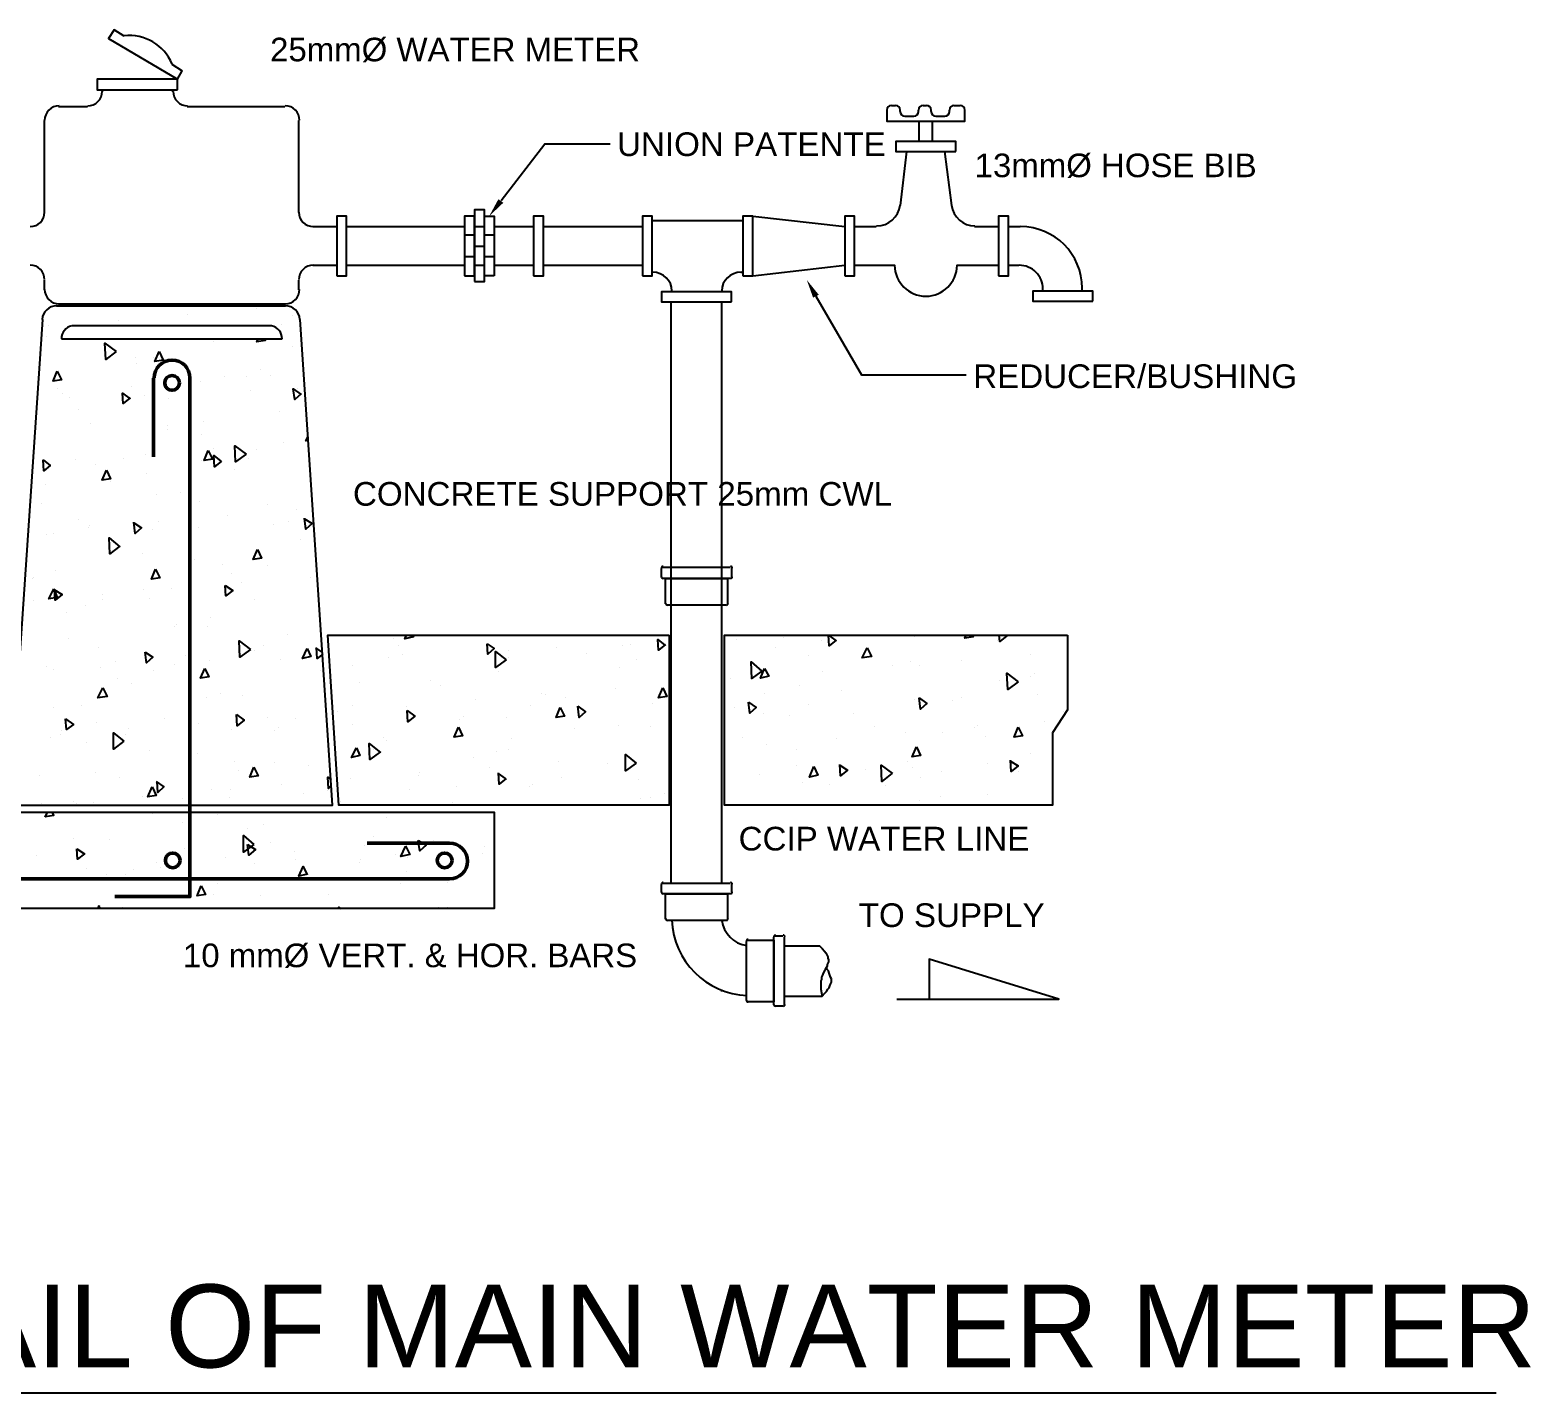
# Model space of a CAD drawing. Header units: millimetres. Extents: x 2391 to 3323, y 1596 to 2537.
# Drawn here: x 3070.62 to 3101.56, y 1754.37 to 1782.47 of the extents above; entities that cross this region are included whole.
import ezdxf

# ---------------------------------------------------------------- set-up
doc = ezdxf.new("R2010")
doc.units = ezdxf.units.MM
for name, color, linetype in [('Concrete slab piping', 201, 'Continuous'), ('LETTERS', 150, 'Continuous'), ('OUTLINE', 7, 'Continuous'), ('PIPE LINE', 7, 'Continuous'), ('PIPES', 20, 'Continuous'), ('REINF. BARS', 7, 'Continuous'), ('TEXT', 130, 'Continuous')]:
    doc.layers.add(name, color=color, linetype=linetype)
doc.layers.add('HATCHES', color=7, linetype='Continuous', true_color=0xe6ac00)
doc.styles.add('PDF Arial', font='arial.ttf')
doc.styles.add('PDF Swis721 BT', font='swiss.ttf')

msp = doc.modelspace()

# ---------------------------------------------------------------- linework, layer by layer
at = {"layer": 'Concrete slab piping', "lineweight": 25}
for points in [[(3071.167, 1776.781), (3075.887, 1776.781)], [(3075.294, 1776.723), (3075.294, 1776.723)], [(3070.878, 1776.505), (3070.197, 1766.486), (3076.857, 1766.486), (3076.191, 1776.505)], [(3073.86, 1776.607), (3073.86, 1776.607)]]:
    msp.add_lwpolyline(points, dxfattribs=at)
for points in [[(3083.793, 1769.99), (3083.793, 1766.486), (3076.988, 1766.486), (3076.756, 1769.99)], [(3092.002, 1769.99), (3092.002, 1768.455), (3091.698, 1767.977), (3091.698, 1766.486), (3084.937, 1766.486), (3084.937, 1769.99)], [(3066.867, 1766.341), (3080.188, 1766.341), (3080.188, 1764.358), (3066.867, 1764.358)]]:
    msp.add_lwpolyline(points, close=True, dxfattribs=at)
for centre, start, end in [((3071.167, 1776.484), 89.9997, 176.1595), ((3075.887, 1776.484), 3.8405, 90.0003)]:
    msp.add_arc(centre, 0.297, start, end, dxfattribs=at)
at = {"layer": 'HATCHES', "lineweight": 25}
for points in [[(3072.441, 1776.491), (3072.441, 1776.491)], [(3076.032, 1776.592), (3076.032, 1776.592)], [(3076.191, 1776.477), (3076.191, 1776.477)], [(3070.964, 1776.144), (3070.964, 1776.144)], [(3071.008, 1776.375), (3071.008, 1776.375)], [(3073.991, 1776.39), (3073.991, 1776.39)], [(3075.8, 1776.39), (3075.8, 1776.39)], [(3074.41, 1776.057), (3074.41, 1776.057)], [(3075.467, 1776.1), (3075.467, 1776.071), (3075.294, 1776.042), (3075.323, 1776.1)], [(3076.032, 1775.941), (3076.032, 1775.941)], [(3072.789, 1775.724), (3072.789, 1775.724)], [(3072.818, 1775.593), (3072.818, 1775.593)], [(3073.165, 1775.709), (3073.165, 1775.709)], [(3074.135, 1775.231), (3074.135, 1775.231)], [(3074.628, 1775.318), (3074.628, 1775.318)], [(3075.091, 1775.333), (3075.091, 1775.333)], [(3075.366, 1775.477), (3075.366, 1775.477)], [(3075.569, 1775.347), (3075.569, 1775.347)], [(3071.196, 1775.087), (3071.196, 1775.087)], [(3071.283, 1774.985), (3071.283, 1774.985)], [(3071.442, 1774.884), (3071.442, 1774.884)], [(3072.687, 1774.884), (3072.543, 1774.768), (3072.528, 1774.985), (3072.687, 1774.869)], [(3072.716, 1775.116), (3072.716, 1775.116)], [(3072.977, 1774.942), (3072.977, 1774.942)], [(3073.484, 1774.869), (3073.484, 1774.869)], [(3075.163, 1775.043), (3075.163, 1775.043)], [(3076.206, 1774.971), (3076.076, 1774.855), (3076.047, 1775.072), (3076.206, 1774.956)], [(3076.133, 1775.087), (3076.133, 1775.087)], [(3071.616, 1774.652), (3071.616, 1774.652)], [(3075.771, 1774.609), (3075.771, 1774.609)], [(3071.877, 1774.363), (3071.877, 1774.363)], [(3073.455, 1774.319), (3073.455, 1774.319)], [(3074.193, 1774.406), (3074.193, 1774.406)], [(3076.307, 1774.551), (3076.307, 1774.551)], [(3073.455, 1774.232), (3073.455, 1774.232)], [(3074.164, 1774.131), (3074.164, 1774.131)], [(3075.844, 1773.957), (3075.844, 1773.957)], [(3076.351, 1774.015), (3076.307, 1774.001), (3076.351, 1774.088)], [(3072.557, 1773.639), (3072.557, 1773.639)], [(3072.992, 1773.726), (3072.992, 1773.726)], [(3074.41, 1773.841), (3074.41, 1773.841)], [(3074.57, 1773.581), (3074.425, 1773.465), (3074.41, 1773.697), (3074.555, 1773.581)], [(3075.12, 1773.639), (3075.12, 1773.639)], [(3075.279, 1773.827), (3075.279, 1773.827)], [(3071.558, 1773.61), (3071.558, 1773.61)], [(3071.964, 1773.508), (3071.964, 1773.508)], [(3073.02, 1773.32), (3073.02, 1773.32)], [(3074.15, 1773.595), (3074.15, 1773.595)], [(3074.83, 1773.407), (3074.83, 1773.407)], [(3070.936, 1773.103), (3070.936, 1773.103)], [(3072.282, 1773.161), (3072.282, 1773.161)], [(3073.223, 1772.9), (3073.223, 1772.9)], [(3073.73, 1772.944), (3073.73, 1772.944)], [(3074.106, 1772.755), (3074.106, 1772.755)], [(3070.863, 1772.698), (3070.863, 1772.698)], [(3074.7, 1772.451), (3074.7, 1772.451)], [(3075.511, 1772.683), (3075.511, 1772.683)], [(3076.119, 1772.582), (3076.119, 1772.582)], [(3076.278, 1772.393), (3076.437, 1772.292), (3076.307, 1772.176), (3076.278, 1772.408)], [(3071.109, 1772.089), (3071.109, 1772.089)], [(3071.616, 1772.379), (3071.616, 1772.379)], [(3071.833, 1772.22), (3071.833, 1772.22)], [(3071.848, 1772.249), (3071.848, 1772.249)], [(3072.76, 1772.307), (3072.919, 1772.205), (3072.789, 1772.089), (3072.76, 1772.321)], [(3073.136, 1772.162), (3073.136, 1772.162)], [(3073.267, 1772.336), (3073.267, 1772.336)], [(3073.904, 1772.176), (3073.904, 1772.176)], [(3074.092, 1772.205), (3074.092, 1772.205)], [(3075.641, 1772.278), (3075.641, 1772.278)], [(3075.945, 1772.336), (3075.945, 1772.336)], [(3070.95, 1772.06), (3070.95, 1772.06)], [(3072.47, 1771.829), (3072.268, 1771.67), (3072.253, 1772.003), (3072.47, 1771.814)], [(3076.191, 1771.959), (3076.191, 1771.959)], [(3072.297, 1771.655), (3072.297, 1771.655)], [(3072.934, 1771.67), (3072.934, 1771.67)], [(3074.005, 1771.554), (3074.005, 1771.554)], [(3070.675, 1771.163), (3070.675, 1771.163)], [(3070.689, 1771.177), (3070.689, 1771.177)], [(3071.138, 1771.322), (3071.138, 1771.322)], [(3074.584, 1771.452), (3074.584, 1771.452)], [(3074.772, 1771.264), (3074.772, 1771.264)], [(3075.511, 1771.423), (3075.511, 1771.423)], [(3076.409, 1771.192), (3076.409, 1771.192)], [(3072.963, 1770.931), (3072.963, 1770.931)], [(3073.542, 1770.96), (3073.542, 1770.96)], [(3074.975, 1771.076), (3074.975, 1771.076)], [(3070.689, 1770.714), (3070.689, 1770.714)], [(3071.761, 1770.598), (3071.761, 1770.598)], [(3072.108, 1770.83), (3072.108, 1770.83)], [(3072.108, 1770.728), (3072.108, 1770.728)], [(3073.078, 1770.757), (3073.078, 1770.757)], [(3074.628, 1770.83), (3074.628, 1770.83)], [(3075.25, 1770.728), (3075.25, 1770.728)], [(3071.37, 1770.453), (3071.37, 1770.453)], [(3074.338, 1770.352), (3074.338, 1770.352)], [(3071.413, 1769.932), (3071.413, 1769.932)], [(3073.6, 1770.178), (3073.6, 1770.178)], [(3073.643, 1770.207), (3073.643, 1770.207)], [(3074.28, 1770.164), (3074.28, 1770.164)], [(3075.931, 1770.004), (3075.931, 1770.004)], [(3078.103, 1769.918), (3078.103, 1769.918)], [(3078.508, 1769.99), (3078.522, 1769.961), (3078.349, 1769.918), (3078.378, 1769.99)], [(3086.153, 1769.947), (3086.153, 1769.947)], [(3087.239, 1769.889), (3087.094, 1769.773), (3087.079, 1769.99), (3087.239, 1769.874)], [(3088.846, 1769.961), (3088.846, 1769.961)], [(3090.048, 1769.99), (3090.062, 1769.961), (3089.888, 1769.932), (3089.917, 1769.99)], [(3090.757, 1769.976), (3090.612, 1769.86), (3090.598, 1769.99)], [(3090.757, 1769.961), (3090.714, 1769.99)], [(3072.036, 1769.729), (3072.036, 1769.729)], [(3075.25, 1769.686), (3075.25, 1769.686)], [(3075.424, 1769.773), (3075.424, 1769.773)], [(3076.64, 1769.642), (3076.51, 1769.729)], [(3076.655, 1769.599), (3076.539, 1769.512), (3076.524, 1769.729)], [(3078.218, 1769.773), (3078.218, 1769.773)], [(3080.492, 1769.686), (3080.492, 1769.686)], [(3081.462, 1769.729), (3081.462, 1769.729)], [(3082.099, 1769.614), (3082.099, 1769.614)], [(3082.823, 1769.773), (3082.823, 1769.773)], [(3082.996, 1769.802), (3082.996, 1769.802)], [(3083.72, 1769.802), (3083.576, 1769.686), (3083.561, 1769.903), (3083.706, 1769.787)], [(3085.183, 1769.903), (3085.183, 1769.903)], [(3085.994, 1769.729), (3085.994, 1769.729)], [(3086.935, 1769.874), (3086.935, 1769.874)], [(3090.569, 1769.874), (3090.569, 1769.874)], [(3070.964, 1769.338), (3070.964, 1769.338)], [(3072.065, 1769.324), (3072.065, 1769.324)], [(3072.383, 1769.454), (3072.383, 1769.454)], [(3073.6, 1769.396), (3073.6, 1769.396)], [(3073.817, 1769.57), (3073.817, 1769.57)], [(3074.324, 1769.469), (3074.324, 1769.469)], [(3075.786, 1769.483), (3075.786, 1769.483)], [(3077.263, 1769.367), (3077.263, 1769.367)], [(3078.001, 1769.527), (3078.001, 1769.527)], [(3078.305, 1769.599), (3078.305, 1769.599)], [(3080.492, 1769.527), (3080.492, 1769.527)], [(3082.779, 1769.324), (3082.779, 1769.324)], [(3083.127, 1769.483), (3083.127, 1769.483)], [(3085.501, 1769.092), (3085.487, 1769.44), (3085.704, 1769.252), (3085.487, 1769.092)], [(3086.674, 1769.57), (3086.674, 1769.57)], [(3088.397, 1769.367), (3088.397, 1769.367)], [(3088.759, 1769.454), (3088.759, 1769.454)], [(3088.962, 1769.367), (3088.962, 1769.367)], [(3089.816, 1769.469), (3089.816, 1769.469)], [(3091.249, 1769.599), (3091.249, 1769.599)], [(3071.095, 1769.281), (3071.095, 1769.281)], [(3072.427, 1769.107), (3072.427, 1769.107)], [(3072.716, 1769.005), (3072.716, 1769.005)], [(3073.165, 1769.266), (3073.165, 1769.266)], [(3076.611, 1769.266), (3076.611, 1769.266)], [(3077.408, 1769.02), (3077.408, 1769.02)], [(3078.884, 1769.049), (3078.884, 1769.049)], [(3080.274, 1769.252), (3080.274, 1769.252)], [(3085.067, 1769.092), (3085.067, 1769.092)], [(3085.53, 1769.121), (3085.53, 1769.121)], [(3086.964, 1769.237), (3086.964, 1769.237)], [(3090.598, 1769.049), (3090.598, 1769.049)], [(3091.249, 1769.136), (3091.249, 1769.136)], [(3091.322, 1769.208), (3091.322, 1769.208)], [(3074.251, 1768.701), (3074.251, 1768.701)], [(3074.555, 1768.788), (3074.555, 1768.788)], [(3074.99, 1768.745), (3074.99, 1768.745)], [(3079.087, 1768.947), (3079.087, 1768.947)], [(3081.172, 1768.788), (3081.172, 1768.788)], [(3081.244, 1768.774), (3081.244, 1768.774)], [(3081.65, 1768.701), (3081.65, 1768.701)], [(3082.678, 1768.89), (3082.678, 1768.89)], [(3085.762, 1768.788), (3085.762, 1768.788)], [(3086.486, 1768.962), (3086.486, 1768.962)], [(3087.355, 1768.846), (3087.355, 1768.846)], [(3089.83, 1768.701), (3089.83, 1768.701)], [(3091.38, 1768.774), (3091.38, 1768.774)], [(3091.988, 1768.803), (3091.988, 1768.803)], [(3071.109, 1768.499), (3071.109, 1768.499)], [(3071.688, 1768.542), (3071.688, 1768.542)], [(3076.959, 1768.426), (3076.959, 1768.426)], [(3077.277, 1768.542), (3077.277, 1768.542)], [(3078.378, 1768.528), (3078.378, 1768.528)], [(3079.811, 1768.658), (3079.811, 1768.658)], [(3080.926, 1768.542), (3080.926, 1768.542)], [(3083.46, 1768.586), (3083.46, 1768.586)], [(3085.139, 1768.499), (3085.139, 1768.499)], [(3086.674, 1768.571), (3086.674, 1768.571)], [(3087.586, 1768.383), (3087.586, 1768.383)], [(3088.86, 1768.658), (3088.86, 1768.658)], [(3089.121, 1768.571), (3089.121, 1768.571)], [(3089.642, 1768.643), (3089.642, 1768.643)], [(3091.915, 1768.412), (3091.915, 1768.412)], [(3071.992, 1768.195), (3071.992, 1768.195)], [(3072.658, 1768.064), (3072.658, 1768.064)], [(3073.397, 1768.281), (3073.397, 1768.281)], [(3074.092, 1768.18), (3074.092, 1768.18)], [(3075.525, 1768.296), (3075.525, 1768.296)], [(3075.743, 1768.093), (3075.743, 1768.093)], [(3076.09, 1768.281), (3076.09, 1768.281)], [(3077.277, 1768.151), (3077.277, 1768.151)], [(3079.478, 1768.253), (3079.478, 1768.253)], [(3079.565, 1768.325), (3079.565, 1768.325)], [(3080.434, 1768.296), (3080.434, 1768.296)], [(3081.853, 1768.064), (3081.853, 1768.064)], [(3081.983, 1768.368), (3081.983, 1768.368)], [(3082.75, 1768.122), (3082.75, 1768.122)], [(3083.402, 1768.108), (3083.402, 1768.108)], [(3085.747, 1768.368), (3085.747, 1768.368)], [(3086.269, 1768.339), (3086.269, 1768.339)], [(3088.021, 1768.108), (3088.021, 1768.108)], [(3090.091, 1768.093), (3090.091, 1768.093)], [(3090.149, 1768.137), (3090.149, 1768.137)], [(3091.525, 1768.209), (3091.525, 1768.209)], [(3071.051, 1767.891), (3071.051, 1767.891)], [(3071.24, 1767.948), (3071.24, 1767.948)], [(3071.269, 1768.035), (3071.269, 1768.035)], [(3071.775, 1767.775), (3071.775, 1767.775)], [(3072.586, 1767.948), (3072.586, 1767.948)], [(3074.772, 1768.05), (3074.772, 1768.05)], [(3075.67, 1768.021), (3075.67, 1768.021)], [(3077.842, 1767.586), (3077.625, 1767.427), (3077.61, 1767.76), (3077.842, 1767.572)], [(3077.914, 1767.876), (3077.914, 1767.876)], [(3077.958, 1767.818), (3077.958, 1767.818)], [(3080.549, 1767.862), (3080.549, 1767.862)], [(3085.313, 1767.876), (3085.313, 1767.876)], [(3087.239, 1767.862), (3087.239, 1767.862)], [(3088.672, 1767.977), (3088.672, 1767.977)], [(3089.425, 1767.977), (3089.425, 1767.977)], [(3090.308, 1767.905), (3090.308, 1767.905)], [(3073.093, 1767.615), (3073.093, 1767.615)], [(3074.063, 1767.543), (3074.063, 1767.543)], [(3077.697, 1767.63), (3077.697, 1767.63)], [(3079.753, 1767.471), (3079.753, 1767.471)], [(3080.245, 1767.601), (3080.245, 1767.601)], [(3080.492, 1767.63), (3080.492, 1767.63)], [(3082.953, 1767.5), (3082.953, 1767.5)], [(3085.805, 1767.746), (3085.805, 1767.746)], [(3086.413, 1767.644), (3086.413, 1767.644)], [(3091.249, 1767.558), (3091.249, 1767.558)], [(3071.978, 1767.167), (3071.978, 1767.167)], [(3074.83, 1767.398), (3074.83, 1767.398)], [(3074.917, 1767.21), (3074.917, 1767.21)], [(3075.656, 1767.369), (3075.656, 1767.369)], [(3076.351, 1767.297), (3076.351, 1767.297)], [(3078.653, 1767.152), (3078.653, 1767.152)], [(3080.086, 1767.268), (3080.086, 1767.268)], [(3080.434, 1767.036), (3080.289, 1766.92), (3080.274, 1767.152)], [(3080.419, 1767.036), (3080.274, 1767.138)], [(3081.52, 1767.384), (3081.52, 1767.384)], [(3082.519, 1767.34), (3082.519, 1767.34)], [(3086.413, 1767.311), (3086.413, 1767.311)], [(3087.311, 1767.311), (3087.47, 1767.21), (3087.326, 1767.094), (3087.311, 1767.326)], [(3087.847, 1767.225), (3087.847, 1767.225)], [(3088.383, 1767.138), (3088.18, 1766.978), (3088.165, 1767.311), (3088.397, 1767.138)], [(3088.701, 1767.384), (3088.701, 1767.384)], [(3088.817, 1767.268), (3088.817, 1767.268)], [(3089.411, 1767.181), (3089.411, 1767.181)], [(3090.352, 1767.34), (3090.352, 1767.34)], [(3090.83, 1767.398), (3090.989, 1767.297), (3090.844, 1767.181), (3090.83, 1767.413)], [(3090.989, 1767.181), (3090.989, 1767.181)], [(3070.82, 1767.109), (3070.82, 1767.109)], [(3072.456, 1767.051), (3072.456, 1767.051)], [(3073.223, 1766.978), (3073.382, 1766.863), (3073.252, 1766.747), (3073.238, 1766.978)], [(3075.8, 1766.92), (3075.8, 1766.92)], [(3076.828, 1766.891), (3076.771, 1766.834), (3076.756, 1767.065), (3076.828, 1767.007)], [(3077.234, 1767.036), (3077.234, 1767.036)], [(3078.638, 1767.094), (3078.638, 1767.094)], [(3079.42, 1766.863), (3079.42, 1766.863)], [(3080.911, 1766.863), (3080.911, 1766.863)], [(3080.969, 1766.92), (3080.969, 1766.92)], [(3081.578, 1767.051), (3081.578, 1767.051)], [(3083.156, 1767.022), (3083.156, 1767.022)], [(3085.661, 1767.123), (3085.661, 1767.123)], [(3086.544, 1766.949), (3086.544, 1766.949)], [(3087.094, 1766.92), (3087.094, 1766.92)], [(3088.252, 1766.891), (3088.252, 1766.891)], [(3088.976, 1767.051), (3088.976, 1767.051)], [(3070.849, 1766.515), (3070.849, 1766.515)], [(3071.515, 1766.558), (3071.515, 1766.558)], [(3071.573, 1766.515), (3071.573, 1766.515)], [(3071.92, 1766.544), (3071.92, 1766.544)], [(3072.948, 1766.674), (3072.948, 1766.674)], [(3073.759, 1766.616), (3073.759, 1766.616)], [(3074.367, 1766.805), (3074.367, 1766.805)], [(3074.729, 1766.645), (3074.729, 1766.645)], [(3074.743, 1766.819), (3074.743, 1766.819)], [(3076.264, 1766.718), (3076.264, 1766.718)], [(3076.742, 1766.79), (3076.742, 1766.79)], [(3077.017, 1766.573), (3077.017, 1766.573)], [(3078.45, 1766.819), (3078.45, 1766.819)], [(3079.319, 1766.544), (3079.319, 1766.544)], [(3083.199, 1766.616), (3083.199, 1766.616)], [(3083.416, 1766.645), (3083.416, 1766.645)], [(3083.691, 1766.718), (3083.691, 1766.718)], [(3088.947, 1766.587), (3088.947, 1766.587)], [(3089.382, 1766.66), (3089.382, 1766.66)], [(3090.366, 1766.703), (3090.366, 1766.703)], [(3070.936, 1766.24), (3070.979, 1766.341)], [(3070.936, 1766.254), (3071.109, 1766.283), (3071.08, 1766.341)], [(3073.136, 1766.312), (3073.136, 1766.312)], [(3074.483, 1766.298), (3074.483, 1766.298)], [(3077.972, 1766.24), (3077.972, 1766.24)], [(3073.759, 1766.139), (3073.759, 1766.139)], [(3075.105, 1766.008), (3075.105, 1766.008)], [(3075.424, 1766.095), (3075.424, 1766.095)], [(3071.515, 1765.791), (3071.515, 1765.791)], [(3072.253, 1765.777), (3072.253, 1765.777)], [(3073.802, 1765.588), (3073.802, 1765.588)], [(3075.569, 1765.719), (3075.569, 1765.719)], [(3077.509, 1765.646), (3077.509, 1765.646)], [(3077.697, 1765.835), (3077.697, 1765.835)], [(3078.363, 1765.646), (3078.45, 1765.473), (3078.262, 1765.429), (3078.363, 1765.632)], [(3078.942, 1765.762), (3078.942, 1765.762)], [(3079.985, 1765.632), (3079.985, 1765.632)], [(3070.747, 1765.458), (3070.747, 1765.458)], [(3073.223, 1765.299), (3073.223, 1765.299)], [(3074.657, 1765.415), (3074.657, 1765.415)], [(3075.25, 1765.284), (3075.25, 1765.284)], [(3076.076, 1765.53), (3076.076, 1765.53)], [(3076.09, 1765.371), (3076.09, 1765.371)], [(3077.408, 1765.313), (3077.408, 1765.313)], [(3077.437, 1765.371), (3077.437, 1765.371)], [(3078.146, 1765.473), (3078.146, 1765.473)], [(3078.407, 1765.415), (3078.407, 1765.415)], [(3079.941, 1765.487), (3079.941, 1765.487)], [(3071.79, 1765.183), (3071.79, 1765.183)], [(3072.195, 1765.067), (3072.195, 1765.067)], [(3072.586, 1765.053), (3072.586, 1765.053)], [(3072.745, 1765.169), (3072.745, 1765.169)], [(3073.31, 1765.212), (3073.31, 1765.212)], [(3073.701, 1765.212), (3073.701, 1765.212)], [(3076.336, 1765.067), (3076.162, 1765.024), (3076.249, 1765.226), (3076.336, 1765.053)], [(3078.378, 1765.111), (3078.378, 1765.111)], [(3074.483, 1764.864), (3074.483, 1764.864)], [(3078.247, 1764.864), (3078.247, 1764.864)], [(3079.232, 1764.893), (3079.232, 1764.893)], [(3072.021, 1764.358), (3072.05, 1764.416)], [(3072.065, 1764.358), (3072.036, 1764.416)], [(3072.528, 1764.387), (3072.528, 1764.387)], [(3074.41, 1764.647), (3074.41, 1764.647)], [(3075.381, 1764.633), (3075.381, 1764.633)], [(3076.771, 1764.647), (3076.771, 1764.647)], [(3076.973, 1764.387), (3076.973, 1764.387)], [(3076.988, 1764.358), (3076.988, 1764.387), (3077.031, 1764.358)], [(3079.044, 1764.387), (3079.044, 1764.387)], [(3079.217, 1764.387), (3079.217, 1764.387)]]:
    msp.add_lwpolyline(points, dxfattribs=at)
for points in [[(3072.398, 1775.839), (3072.181, 1775.68), (3072.166, 1776.013)], [(3073.281, 1775.839), (3073.368, 1775.666), (3073.194, 1775.637)], [(3071.182, 1775.434), (3071.269, 1775.26), (3071.095, 1775.231)], [(3074.295, 1773.798), (3074.381, 1773.624), (3074.208, 1773.595)], [(3075.076, 1773.726), (3074.859, 1773.566), (3074.845, 1773.899)], [(3070.892, 1773.61), (3071.037, 1773.494), (3070.907, 1773.378)], [(3072.195, 1773.393), (3072.282, 1773.219), (3072.108, 1773.19)], [(3075.308, 1771.756), (3075.395, 1771.583), (3075.221, 1771.554)], [(3073.209, 1771.351), (3073.296, 1771.177), (3073.122, 1771.148)], [(3071.109, 1770.946), (3071.182, 1770.772), (3071.008, 1770.743)], [(3071.124, 1770.931), (3071.283, 1770.83), (3071.138, 1770.714)], [(3074.642, 1771.018), (3074.801, 1770.917), (3074.657, 1770.801)], [(3072.992, 1769.642), (3073.151, 1769.541), (3073.02, 1769.425)], [(3075.163, 1769.7), (3074.946, 1769.541), (3074.932, 1769.874)], [(3076.336, 1769.715), (3076.409, 1769.556), (3076.235, 1769.512)], [(3080.043, 1769.816), (3080.188, 1769.715), (3080.057, 1769.599)], [(3080.434, 1769.483), (3080.216, 1769.324), (3080.216, 1769.657)], [(3087.876, 1769.729), (3087.963, 1769.556), (3087.774, 1769.527)], [(3074.222, 1769.309), (3074.309, 1769.136), (3074.135, 1769.107)], [(3085.762, 1769.309), (3085.849, 1769.15), (3085.675, 1769.107)], [(3090.989, 1769.034), (3090.772, 1768.875), (3090.757, 1769.208)], [(3072.123, 1768.904), (3072.21, 1768.73), (3072.021, 1768.701)], [(3083.662, 1768.904), (3083.749, 1768.73), (3083.576, 1768.701)], [(3088.947, 1768.701), (3089.107, 1768.586), (3088.976, 1768.47)], [(3078.392, 1768.441), (3078.551, 1768.325), (3078.407, 1768.209)], [(3081.549, 1768.499), (3081.635, 1768.325), (3081.462, 1768.296)], [(3081.911, 1768.528), (3082.07, 1768.412), (3081.939, 1768.296)], [(3085.429, 1768.614), (3085.588, 1768.499), (3085.458, 1768.383)], [(3071.355, 1768.267), (3071.515, 1768.151), (3071.37, 1768.05)], [(3074.874, 1768.354), (3075.033, 1768.238), (3074.888, 1768.122)], [(3079.449, 1768.093), (3079.536, 1767.919), (3079.362, 1767.891)], [(3090.989, 1768.093), (3091.076, 1767.919), (3090.902, 1767.891)], [(3072.557, 1767.804), (3072.34, 1767.644), (3072.34, 1767.977)], [(3077.35, 1767.673), (3077.422, 1767.514), (3077.248, 1767.471)], [(3083.112, 1767.355), (3082.895, 1767.196), (3082.895, 1767.529)], [(3088.889, 1767.688), (3088.976, 1767.514), (3088.802, 1767.485)], [(3075.236, 1767.268), (3075.323, 1767.094), (3075.149, 1767.065)], [(3086.775, 1767.282), (3086.862, 1767.109), (3086.689, 1767.065)], [(3073.136, 1766.863), (3073.223, 1766.689), (3073.049, 1766.66)], [(3071.587, 1765.588), (3071.746, 1765.487), (3071.602, 1765.371)], [(3075.236, 1765.675), (3075.019, 1765.516), (3075.019, 1765.863)], [(3075.105, 1765.675), (3075.265, 1765.574), (3075.134, 1765.458)], [(3078.624, 1765.762), (3078.783, 1765.661), (3078.653, 1765.545)], [(3074.15, 1764.821), (3074.237, 1764.647), (3074.063, 1764.618)]]:
    msp.add_lwpolyline(points, close=True, dxfattribs=at)
at = {"layer": 'LETTERS', "lineweight": 25}
msp.add_lwpolyline([(3100.84, 1754.367), (3056.804, 1754.367)], dxfattribs=at)
at = {"layer": 'OUTLINE', "lineweight": 25}
for points in [[(3071.486, 1776.375), (3075.598, 1776.375)], [(3071.269, 1776.1), (3075.815, 1776.1)]]:
    msp.add_lwpolyline(points, dxfattribs=at)
for centre, start, end in [((3071.536, 1776.107), 101.387, 180.3562), ((3075.547, 1776.107), 359.6438, 78.613)]:
    msp.add_arc(centre, 0.268, start, end, dxfattribs=at)
at = {"layer": 'PIPE LINE', "lineweight": 25}
for points in [[(3079.782, 1778.417), (3079.985, 1778.417)], [(3079.782, 1778.243), (3079.579, 1778.243)], [(3080.188, 1778.243), (3079.985, 1778.243)], [(3085.979, 1763.793), (3086.138, 1763.793)]]:
    msp.add_lwpolyline(points, dxfattribs=at)
for centre, start, end in [((3085.986, 1763.771), 89.9992, 180.0008), ((3086.146, 1763.771), 359.9992, 90.0008)]:
    msp.add_arc(centre, 0.0362, start, end, dxfattribs=at)
at = {"layer": 'PIPES'}
msp.add_line((3073.547, 1781.768), (3073.759, 1781.631), dxfattribs=at)
at = {"layer": 'PIPES', "lineweight": 25}
for points in [[(3072.561, 1782.347), (3072.354, 1782.471), (3072.239, 1782.297), (3073.658, 1781.457), (3073.759, 1781.631)], [(3072.108, 1781.24), (3072.108, 1781.197)], [(3073.556, 1781.24), (3073.556, 1781.197)], [(3071.211, 1780.893), (3071.804, 1780.893)], [(3073.86, 1780.893), (3075.873, 1780.893)], [(3088.281, 1780.82), (3088.281, 1780.589), (3089.888, 1780.589), (3089.888, 1780.82)], [(3088.375, 1780.914), (3088.462, 1780.914)], [(3088.556, 1780.791), (3088.556, 1780.82)], [(3088.933, 1780.791), (3088.933, 1780.82)], [(3089.027, 1780.914), (3089.099, 1780.914)], [(3089.193, 1780.791), (3089.193, 1780.82)], [(3089.57, 1780.791), (3089.57, 1780.82)], [(3089.664, 1780.914), (3089.794, 1780.914)], [(3070.921, 1778.706), (3070.921, 1780.603)], [(3076.162, 1778.706), (3076.162, 1780.603)], [(3088.65, 1780.697), (3088.839, 1780.697)], [(3088.947, 1780.169), (3088.947, 1780.589)], [(3089.222, 1780.169), (3089.222, 1780.589)], [(3089.288, 1780.697), (3089.476, 1780.697)], [(3080.332, 1778.952), (3081.23, 1780.125), (3082.548, 1780.125), (3082.577, 1780.125)], [(3088.687, 1779.966), (3088.556, 1778.851)], [(3089.469, 1779.966), (3089.613, 1778.851)], [(3085.516, 1778.634), (3087.413, 1778.417)], [(3076.452, 1778.417), (3076.944, 1778.417)], [(3077.147, 1778.417), (3079.579, 1778.417)], [(3080.188, 1778.417), (3080.998, 1778.417)], [(3081.201, 1778.417), (3083.243, 1778.417)], [(3085.313, 1778.533), (3083.445, 1778.533)], [(3087.615, 1778.417), (3088.064, 1778.417)], [(3090.091, 1778.417), (3090.583, 1778.417)], [(3090.786, 1778.417), (3091.032, 1778.417)], [(3079.782, 1778.011), (3079.985, 1778.011)], [(3079.782, 1777.794), (3079.579, 1777.794)], [(3080.188, 1777.794), (3079.985, 1777.794)], [(3076.452, 1777.62), (3076.944, 1777.62)], [(3077.147, 1777.62), (3079.579, 1777.62)], [(3079.782, 1777.62), (3079.985, 1777.62)], [(3080.188, 1777.62), (3080.998, 1777.62)], [(3081.201, 1777.62), (3083.243, 1777.62)], [(3083.445, 1777.476), (3083.445, 1777.476)], [(3085.27, 1777.476), (3085.313, 1777.476)], [(3085.516, 1777.403), (3087.413, 1777.62)], [(3090.786, 1777.62), (3091.003, 1777.62)], [(3070.921, 1777.114), (3070.921, 1777.316)], [(3076.162, 1777.114), (3076.162, 1777.316)], [(3083.836, 1777.07), (3083.836, 1777.085)], [(3084.879, 1777.07), (3084.879, 1777.085)], [(3091.496, 1777.085), (3091.496, 1777.128)], [(3092.306, 1777.085), (3092.306, 1777.15)], [(3071.211, 1776.824), (3075.873, 1776.824)], [(3083.836, 1764.879), (3083.836, 1776.867)], [(3084.879, 1764.879), (3084.879, 1776.867)], [(3086.819, 1776.983), (3087.76, 1775.362), (3089.903, 1775.362), (3089.917, 1775.362)], [(3083.634, 1771.192), (3083.634, 1771.365)], [(3083.662, 1771.394), (3085.052, 1771.394)], [(3085.052, 1771.163), (3083.662, 1771.163)], [(3083.72, 1770.642), (3083.72, 1771.163), (3084.995, 1771.163), (3084.995, 1770.642)], [(3085.081, 1771.365), (3085.081, 1771.192)], [(3084.966, 1770.613), (3083.749, 1770.613)], [(3083.634, 1764.691), (3083.634, 1764.85)], [(3083.662, 1764.879), (3085.052, 1764.879)], [(3085.052, 1764.662), (3083.662, 1764.662)], [(3083.72, 1764.14), (3083.72, 1764.662), (3084.995, 1764.662), (3084.995, 1764.14)], [(3085.081, 1764.85), (3085.081, 1764.691)], [(3084.966, 1764.112), (3083.749, 1764.112)], [(3085.95, 1762.374), (3085.95, 1763.764)], [(3086.167, 1763.764), (3086.167, 1762.374)], [(3085.385, 1762.461), (3085.385, 1763.677)], [(3085.414, 1763.706), (3085.95, 1763.706), (3085.95, 1762.432), (3085.414, 1762.432)], [(3086.167, 1763.59), (3086.891, 1763.59), (3086.949, 1763.532), (3086.993, 1763.474), (3087.022, 1763.446), (3087.036, 1763.417), (3087.051, 1763.388), (3087.065, 1763.359), (3087.065, 1763.33), (3087.079, 1763.301), (3087.079, 1763.257), (3087.065, 1763.228), (3087.051, 1763.199), (3087.051, 1763.17), (3087.007, 1763.098), (3086.978, 1763.04), (3086.949, 1762.968), (3086.935, 1762.939), (3086.935, 1762.895), (3086.92, 1762.866), (3086.92, 1762.837), (3086.92, 1762.765), (3086.92, 1762.693), (3086.935, 1762.62), (3086.949, 1762.548), (3087.007, 1762.62), (3087.036, 1762.649), (3087.065, 1762.693), (3087.094, 1762.722), (3087.108, 1762.765), (3087.123, 1762.794), (3087.137, 1762.837), (3087.137, 1762.866), (3087.137, 1762.91), (3087.123, 1762.939), (3087.108, 1762.982), (3087.094, 1763.026), (3087.079, 1763.069), (3087.051, 1763.098), (3087.036, 1763.141)], [(3088.484, 1762.49), (3091.829, 1762.49), (3089.15, 1763.315), (3089.15, 1762.49)], [(3084.879, 1762.649), (3084.879, 1762.664)], [(3086.167, 1762.548), (3086.949, 1762.548)], [(3086.138, 1762.345), (3085.979, 1762.345)]]:
    msp.add_lwpolyline(points, dxfattribs=at)
for points in [[(3073.658, 1781.24), (3073.658, 1781.457), (3072.007, 1781.457), (3072.007, 1781.24)], [(3089.7, 1779.966), (3089.7, 1780.169), (3088.469, 1780.169), (3088.469, 1779.966)], [(3076.944, 1777.403), (3077.147, 1777.403), (3077.147, 1778.634), (3076.944, 1778.634)], [(3079.579, 1777.403), (3079.782, 1777.403), (3079.782, 1778.634), (3079.579, 1778.634)], [(3079.782, 1777.287), (3079.985, 1777.287), (3079.985, 1778.764), (3079.782, 1778.764)], [(3080.188, 1777.403), (3079.985, 1777.403), (3079.985, 1778.634), (3080.188, 1778.634)], [(3080.998, 1777.403), (3081.201, 1777.403), (3081.201, 1778.634), (3080.998, 1778.634)], [(3083.243, 1777.403), (3083.445, 1777.403), (3083.445, 1778.634), (3083.243, 1778.634)], [(3085.313, 1777.403), (3085.516, 1777.403), (3085.516, 1778.634), (3085.313, 1778.634)], [(3087.413, 1777.403), (3087.615, 1777.403), (3087.615, 1778.634), (3087.413, 1778.634)], [(3090.583, 1777.403), (3090.786, 1777.403), (3090.786, 1778.634), (3090.583, 1778.634)], [(3085.081, 1776.867), (3085.081, 1777.07), (3083.634, 1777.07), (3083.634, 1776.867)], [(3092.524, 1776.882), (3092.524, 1777.085), (3091.293, 1777.085), (3091.293, 1776.882)]]:
    msp.add_lwpolyline(points, close=True, dxfattribs=at)
msp.add_lwpolyline([(3087.615, 1777.62), (3088.441, 1777.62, 0.991504), (3089.729, 1777.62), (3090.583, 1777.62)], format="xyb", dxfattribs=at)
for centre, radius, start, end in [((3072.68, 1781.421), 0.934, 21.7858, 97.3375), ((3071.811, 1781.204), 0.297, 269.9993, 0.0007), ((3073.867, 1781.204), 0.297, 179.9993, 270.0007), ((3071.218, 1780.61), 0.297, 89.9993, 180.0007), ((3075.88, 1780.61), 0.297, 359.9993, 90.0007), ((3088.375, 1780.82), 0.0941, 90.0001, 179.9999), ((3088.462, 1780.82), 0.0941, 0.0001, 89.9999), ((3088.65, 1780.791), 0.0941, 180.0001, 269.9999), ((3088.839, 1780.791), 0.0941, 270.0001, 359.9999), ((3089.027, 1780.82), 0.0941, 90.0001, 179.9999), ((3089.099, 1780.82), 0.0941, 0.0001, 89.9999), ((3089.288, 1780.791), 0.0941, 180.0001, 269.9999), ((3089.476, 1780.791), 0.0941, 270.0001, 359.9999), ((3089.664, 1780.82), 0.0941, 90.0001, 179.9999), ((3089.794, 1780.82), 0.0941, 0.0001, 89.9999), ((3070.624, 1778.714), 0.297, 269.9993, 0.0007), ((3076.459, 1778.714), 0.297, 179.9993, 270.0007), ((3088.071, 1778.916), 0.485, 270.0006, 353.051), ((3090.098, 1778.916), 0.485, 186.949, 269.9994), ((3091.039, 1777.15), 1.267, 360, 90), ((3070.624, 1777.324), 0.297, 359.9993, 90.0007), ((3076.459, 1777.324), 0.297, 89.9993, 180.0007), ((3091.011, 1777.135), 0.485, 359.9996, 90.0004), ((3071.218, 1777.121), 0.297, 179.9993, 270.0007), ((3075.88, 1777.121), 0.297, 269.9993, 0.0007), ((3083.67, 1771.373), 0.0362, 89.9992, 180.0008), ((3083.67, 1771.199), 0.0362, 179.9992, 270.0008), ((3085.06, 1771.373), 0.0362, 359.9992, 90.0008), ((3085.06, 1771.199), 0.0362, 269.9992, 0.0008), ((3083.757, 1770.649), 0.0362, 179.9992, 270.0008), ((3084.973, 1770.649), 0.0362, 269.9992, 0.0008), ((3083.67, 1764.857), 0.0362, 89.9992, 180.0008), ((3083.67, 1764.698), 0.0362, 179.9992, 270.0008), ((3085.06, 1764.857), 0.0362, 359.9992, 90.0008), ((3085.06, 1764.698), 0.0362, 269.9992, 0.0008), ((3083.757, 1764.148), 0.0362, 179.9992, 270.0008), ((3085.465, 1764.177), 1.614, 182.0986, 267.7426), ((3085.465, 1764.177), 0.586, 186.3832, 263.1397), ((3084.973, 1764.148), 0.0362, 269.9992, 0.0008), ((3085.422, 1763.684), 0.0362, 89.9992, 180.0008), ((3085.422, 1762.468), 0.0362, 179.9992, 270.0008), ((3085.986, 1762.381), 0.0362, 179.9992, 270.0008), ((3086.146, 1762.381), 0.0362, 269.9992, 0.0008)]:
    msp.add_arc(centre, radius, start, end, dxfattribs=at)
for points in [[(3083.851, 1777.092), (3083.851, 1777.304), (3083.672, 1777.476), (3083.453, 1777.476)], [(3085.277, 1777.476), (3085.057, 1777.476), (3084.879, 1777.304), (3084.879, 1777.092)]]:
    msp.add_open_spline(points, degree=3, dxfattribs=at)
at = {"layer": 'PIPES', "transparency": 33554559}
for points in [[(3080.376, 1778.909), (3080.086, 1778.634), (3080.274, 1778.981)], [(3086.761, 1776.954), (3086.631, 1777.316), (3086.877, 1777.012)]]:
    msp.add_solid(points, dxfattribs=at)
at = {"layer": 'REINF. BARS', "lineweight": 50}
for points in [[(3073.918, 1775.289), (3073.918, 1769.614), (3073.918, 1764.604), (3072.369, 1764.604)], [(3073.165, 1773.668), (3073.165, 1775.289)], [(3079.261, 1765.704), (3077.567, 1765.704)], [(3067.808, 1764.966), (3073.498, 1764.966), (3079.261, 1764.966)]]:
    msp.add_lwpolyline(points, dxfattribs=at)
for centre in [(3073.549, 1775.195), (3073.563, 1765.349), (3079.167, 1765.349)]:
    msp.add_circle(centre, 0.152, dxfattribs=at)
for centre, start, end in [((3073.549, 1775.296), 0.0004, 179.9996), ((3079.268, 1765.335), 270.0004, 89.9996)]:
    msp.add_arc(centre, 0.369, start, end, dxfattribs=at)

# ---------------------------------------------------------------- texts
at = {"layer": 'TEXT', "attachment_point": 7}
for s, insert, char_height, style in [('25mmØ WATER METER', (3075.569, 1781.807), 0.48633, 'PDF Arial'), ('UNION PATENTE', (3082.721, 1779.865), 0.48866, 'PDF Swis721 BT'), ('13mmØ HOSE BIB', (3090.091, 1779.418), 0.48633, 'PDF Arial'), ('REDUCER/BUSHING', (3090.062, 1775.081), 0.48866, 'PDF Swis721 BT'), ('CONCRETE SUPPORT 25mm CWL', (3077.277, 1772.655), 0.48866, 'PDF Swis721 BT'), ('CCIP WATER LINE', (3085.226, 1765.546), 0.48866, 'PDF Swis721 BT'), ('TO SUPPLY', (3087.702, 1763.968), 0.4887, 'PDF Swis721 BT'), ('10 mmØ VERT. & HOR. BARS', (3073.773, 1763.129), 0.48633, 'PDF Arial'), ('A     DETAIL OF MAIN WATER METER', (3059.468, 1754.87), 1.70996, 'PDF Swis721 BT')]:
    msp.add_mtext(s, dxfattribs=dict(at, insert=insert, char_height=char_height, style=style))

doc.saveas('drawing.dxf')
